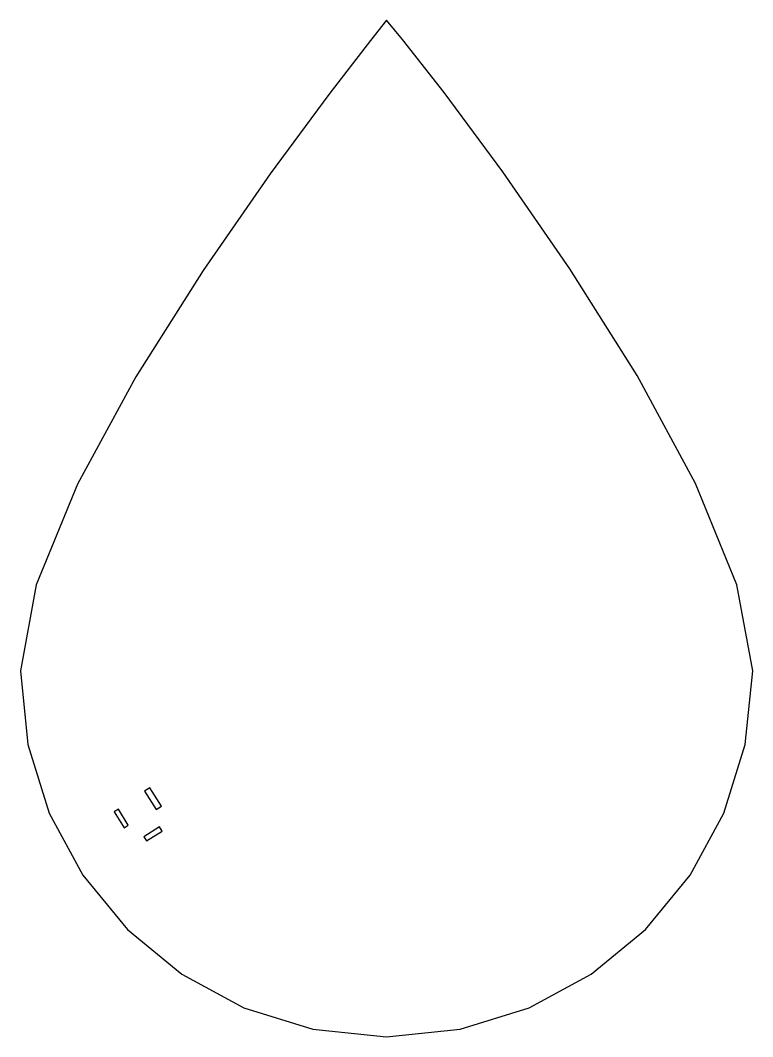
# Model space of a CAD drawing. Header units: millimetres. Extents: x 226 to 344, y -2 to 161.
import ezdxf

# ---------------------------------------------------------------- set-up
doc = ezdxf.new("R2010")
doc.units = ezdxf.units.MM
doc.layers.get('0').update_dxf_attribs({"linetype": 'CONTINUOUS'})

msp = doc.modelspace()

# ---------------------------------------------------------------- linework, layer by layer
for points in [[(226.24, 57.01), (227.43, 45.17), (230.86, 34.15), (236.27, 24.17), (243.45, 15.47), (252.14, 8.3), (262.12, 2.88), (273.15, -0.54), (284.99, -1.74), (296.83, -0.54), (307.86, 2.88), (317.84, 8.3), (326.53, 15.47), (333.7, 24.17), (339.12, 34.15), (342.54, 45.17), (343.74, 57.01), (341.22, 70.83), (334.58, 87.07), (325.18, 104.41), (314.41, 121.53), (303.63, 137.12), (294.22, 149.85), (287.55, 158.4), (284.99, 161.46), (282.43, 158.19), (275.75, 149.55), (266.34, 136.8), (255.56, 121.27), (244.79, 104.22), (235.4, 86.97), (228.76, 70.8)], [(246.17, 37.71), (248.02, 34.74), (248.87, 35.27), (247.01, 38.24)], [(241.29, 34.37), (242.88, 31.82), (243.56, 32.25), (241.97, 34.79)], [(246.03, 30.37), (246.46, 29.69), (249, 31.28), (248.58, 31.96)]]:
    msp.add_lwpolyline(points, close=True)

doc.saveas('drawing.dxf')
